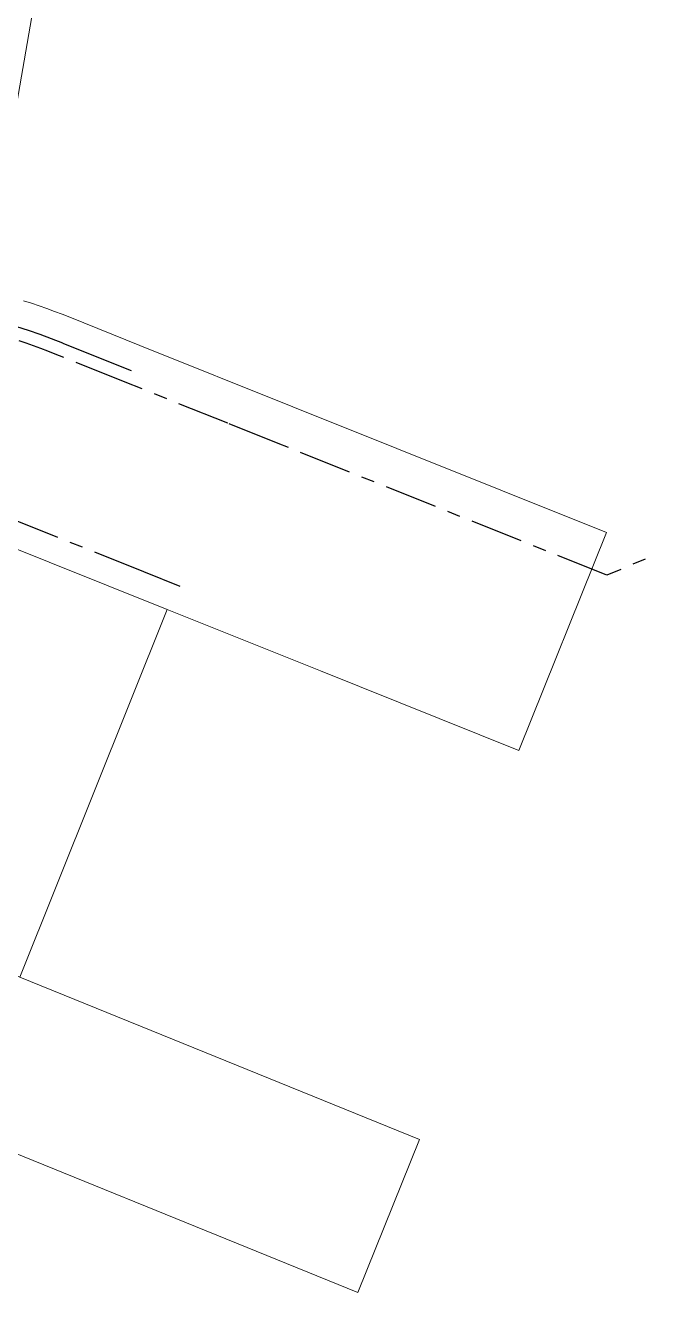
# Model space of a CAD drawing. Header units: metres. Extents: x 0 to 311631, y 0 to 6270612.
# Drawn here: x 311298.6 to 311345.8, y 6269872.9 to 6269969 of the extents above; entities that cross this region are included whole.
import ezdxf

# ---------------------------------------------------------------- set-up
doc = ezdxf.new("R2010")
doc.units = ezdxf.units.M
doc.linetypes.add('Cable Exist UG', pattern=[7, 4, -1, 1, -1])
for name, color, linetype, lineweight in [('Cadastre Land Parcels_SP_EXT', 118, 'Continuous', 15), ('Cadastre Roads_SP_EXT', 218, 'Continuous', 15), ('Mains_HV_EXT', 13, 'Continuous', 25), ('Mains_LV_EXT', 163, 'Continuous', 25)]:
    doc.layers.add(name, color=color, linetype=linetype, lineweight=lineweight)

msp = doc.modelspace()

# ---------------------------------------------------------------- linework, layer by layer
at = {"layer": 'Cadastre Land Parcels_SP_EXT', "linetype": 'Continuous'}
msp.add_lwpolyline([(311281.847, 6269981.685), (311284.291, 6269950.298), (311284.889, 6269950.293), (311285.486, 6269950.28), (311286.084, 6269950.26), (311286.68, 6269950.233), (311287.276, 6269950.198), (311287.872, 6269950.157), (311288.468, 6269950.108), (311289.063, 6269950.051), (311289.657, 6269949.987), (311290.249, 6269949.914), (311290.842, 6269949.835), (311291.433, 6269949.749), (311292.024, 6269949.655), (311292.612, 6269949.554), (311293.201, 6269949.444), (311293.787, 6269949.329), (311294.37, 6269949.206), (311294.954, 6269949.075), (311295.535, 6269948.937), (311300.804, 6269979.295)], dxfattribs=at)
for points in [[(311309.396, 6269924.712), (311295.943, 6269930.104), (311285.064, 6269903.01), (311288.079, 6269900.976), (311298.214, 6269896.856), (311309.396, 6269924.712)], [(311328.489, 6269884.541), (311309.787, 6269892.148), (311298.214, 6269896.856), (311288.079, 6269900.976), (311288.505, 6269887.688), (311288.517, 6269887.309), (311323.833, 6269872.947), (311328.489, 6269884.541)]]:
    msp.add_lwpolyline(points, close=True, dxfattribs=at)
at = {"layer": 'Cadastre Roads_SP_EXT', "linetype": 'Continuous'}
msp.add_lwpolyline([(311295.943, 6269930.104), (311309.396, 6269924.712), (311320.994, 6269920.064), (311336.025, 6269914.041), (311342.664, 6269930.552), (311318.918, 6269940.079), (311318.918, 6269940.079), (311307.323, 6269944.729), (311302.003, 6269946.863), (311301.428, 6269947.09), (311300.85, 6269947.309), (311300.269, 6269947.52), (311299.685, 6269947.724), (311299.1, 6269947.92), (311298.511, 6269948.109)], dxfattribs=at)
at = {"layer": 'Mains_HV_EXT', "linetype": 'Cable Exist UG'}
msp.add_lwpolyline([(311350.185, 6269930.503), (311342.7, 6269927.306), (311317.801, 6269937.295), (311313.989, 6269938.823), (311313.989, 6269938.823), (311306.206, 6269941.945), (311300.893, 6269944.076), (311300.346, 6269944.292), (311299.807, 6269944.496), (311299.26, 6269944.694), (311298.713, 6269944.886), (311298.166, 6269945.069)], dxfattribs=at)
at = {"layer": 'Mains_LV_EXT', "linetype": 'Cable Exist UG'}
for points in [[(311273.009, 6269946.911), (311274.584, 6269947.272), (311274.584, 6269947.272, -0.024231), (311282.075, 6269948.165), (311282.075, 6269948.165), (311283.037, 6269946.198), (311283.037, 6269946.198, -0.016604), (311285.945, 6269946.174), (311285.945, 6269946.174), (311287.177, 6269948.111), (311287.177, 6269948.111, -0.081555), (311301.479, 6269944.902), (311301.479, 6269944.902), (311305.19, 6269943.41), (311306.663, 6269942.817)], [(311310.382, 6269926.447), (311307.608, 6269927.562), (311307.608, 6269927.562), (311296.329, 6269932.099), (311296.329, 6269932.099, 0.189862), (311272.873, 6269932.268), (311272.873, 6269932.268), (311271.352, 6269931.681), (311272.644, 6269928.131), (311271.574, 6269926.572)]]:
    msp.add_lwpolyline(points, format="xyb", dxfattribs=at)

doc.saveas('drawing.dxf')
